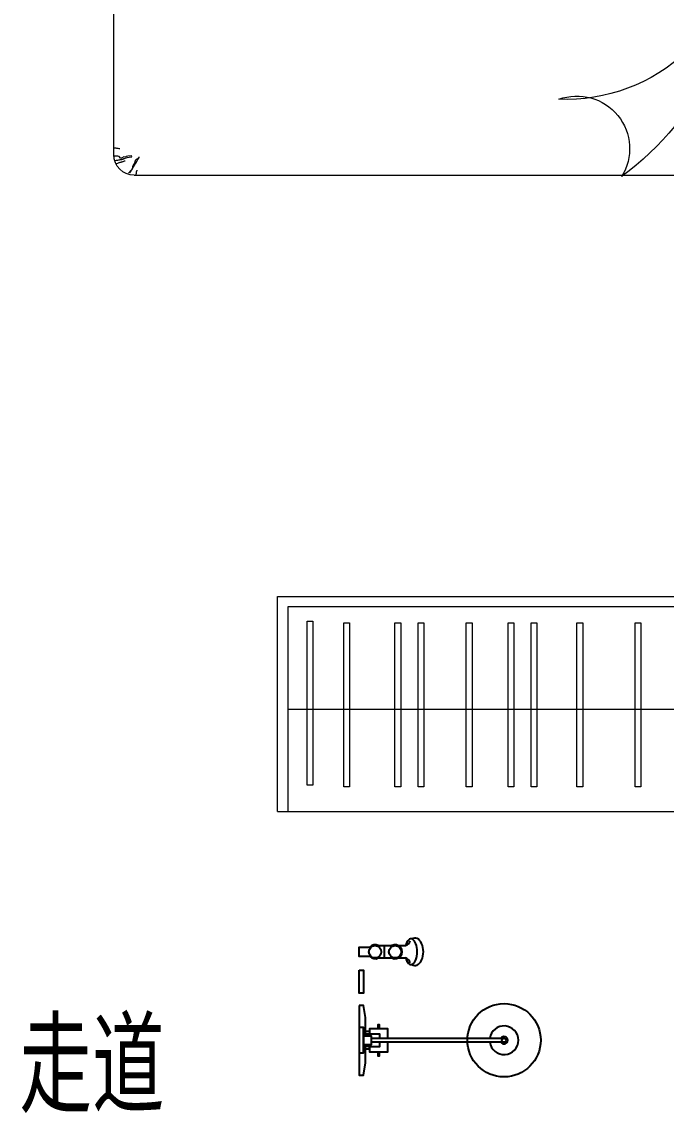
# Model space of a CAD drawing. Extents: x 72956 to 162056, y -6841 to 35159.
# Drawn here: x 108276 to 109850, y 15352 to 18017 of the extents above; entities that cross this region are included whole.
import ezdxf

# ---------------------------------------------------------------- set-up
doc = ezdxf.new("R2010")
doc.units = 0
doc.header["$LTSCALE"] = 1000
doc.header["$MEASUREMENT"] = 0
doc.layers.get('0').update_dxf_attribs({"linetype": 'CONTINUOUS'})
doc.layers.add('-厨卫', color=154, linetype='CONTINUOUS')
doc.layers.add('-文字', color=7, linetype='CONTINUOUS')
doc.layers.add('-家具', color=44, linetype='CONTINUOUS', lineweight=9)
doc.styles.add('样式 1', font='SIMHEI.TTF', dxfattribs={"width": 0.65, "height": 500})

# ---------------------------------------------------------------- blocks, each defined once
blk = doc.blocks.new('A$C178A5D28')
at = {"lineweight": -3}
for p, q in [((417.9, 271.1), (427.9, 271.1)), ((89.5, 254.6), (412.9, 254.6)), ((412.9, 244.6), (89.5, 244.6)), ((417.9, 228.1), (427.9, 228.1)), ((404.5, 48.6), (329.8, 48.6)), ((382.5, 18.6), (382.5, 48.6)), ((404.5, 18.6), (329.8, 18.6))]:
    blk.add_line(p, q, dxfattribs=at)
at = {"color": 8}
for p, q in [((420.9, 264.6), (427.9, 264.6)), ((417.9, 234.6), (427.9, 234.6))]:
    blk.add_line(p, q, dxfattribs=at)
at = {"lineweight": -3}
for points in [[(442.9, 164.6), (442.9, 334.6), (432.9, 334.6), (427.9, 304.8), (427.9, 259.6)], [(417.9, 264.6), (417.9, 277.6), (372.9, 277.6), (372.9, 254.6)], [(397.4, 277.6), (397.4, 287.6), (393.4, 287.6), (393.4, 277.6)], [(372.9, 244.6), (372.9, 221.6), (417.9, 221.6), (417.9, 234.6)], [(393.4, 221.6), (393.4, 211.6), (397.4, 211.6), (397.4, 221.6)], [(427.9, 239.6), (427.9, 194.3), (432.9, 164.6), (442.9, 164.6)], [(414, 45.2), (442.9, 45.2), (442.9, 21.9), (414, 21.9)]]:
    blk.add_lwpolyline(points, dxfattribs=at)
for points in [[(442.9, 280.6), (432.9, 280.6), (432.9, 218.6), (442.9, 218.6)], [(442.9, 78.6), (432.9, 78.6), (432.9, 134.6), (442.9, 134.6)]]:
    blk.add_lwpolyline(points, close=True, dxfattribs=at)
at = {"color": 8}
for points in [[(420.9, 259.6), (420.9, 264.6), (392.9, 264.6), (392.9, 254.6)], [(392.9, 244.6), (392.9, 234.6), (420.9, 234.6), (420.9, 239.6)]]:
    blk.add_lwpolyline(points, dxfattribs=at)
blk.add_lwpolyline([(432.9, 259.6), (412.9, 259.6), (412.9, 239.6), (432.9, 239.6)], close=True, dxfattribs=at)
at = {"lineweight": -3}
blk.add_circle((89.5, 249.6), 89.5, dxfattribs=at)
at = {"color": 8}
for centre, radius in [((89.5, 249.6), 5), ((355.5, 33.6), 15), ((404.5, 33.6), 15)]:
    blk.add_circle(centre, radius, dxfattribs=at)
for centre, radius, start, end in [((89.5, 249.6), 35, 8.2132, 351.7868), ((89.5, 249.6), 9, 33.749, 326.251), ((355.5, 33.6), 17, 61.9275, 298.0725), ((404.5, 33.6), 17, 43.3359, 118.0725), ((404.5, 33.6), 17, 241.9275, 316.6641)]:
    blk.add_arc(centre, radius, start, end, dxfattribs=at)
at = {"lineweight": -3}
for centre, start, end in [((335.7, 65.2), 196.4181, 250.3267), ((335.7, 1.9), 109.6733, 163.5819)]:
    blk.add_arc(centre, 17.7, start, end, dxfattribs=at)
for centre, major_axis, ratio, start_param, end_param in [((307.1, 33.6), (0, 33.6), 0.612909, -0.37962, 3.521213), ((316.5, 33.6), (0, 31.4), 0.47884, -1.072899, 4.214492)]:
    blk.add_ellipse(centre, major_axis=major_axis, ratio=ratio, start_param=start_param, end_param=end_param, dxfattribs=at)
blk = doc.blocks.new('1d')
at = {"layer": '-家具'}
for p, q in [((172712, 35106.5), (172712, 36503.1)), ((172712, 35154.8), (172712, 36454.8)), ((172650.2, 35100.3), (172650.3, 35100.4)), ((172650.2, 35100.3), (172650.3, 35100.4)), ((172650.2, 35100), (172650.2, 35100.3)), ((172650.2, 35100), (172650.2, 35100.3)), ((172650.2, 35099.8), (172650.2, 35100)), ((172650.2, 35099.8), (172650.2, 35100)), ((172650.3, 35099.4), (172650.2, 35099.8)), ((172650.3, 35099.4), (172650.2, 35099.8)), ((172650.3, 35100.4), (172650.4, 35100.5)), ((172650.3, 35100.4), (172650.4, 35100.5)), ((172650.4, 35099.1), (172650.3, 35099.4)), ((172650.4, 35099.1), (172650.3, 35099.4)), ((172650.4, 35100.5), (172650.5, 35100.5)), ((172650.4, 35100.5), (172650.5, 35100.5)), ((172650.6, 35098.7), (172650.4, 35099.1)), ((172650.6, 35098.7), (172650.4, 35099.1)), ((172650.5, 35100.5), (172650.7, 35100.4)), ((172650.5, 35100.5), (172650.7, 35100.4)), ((172650.7, 35100.4), (172651, 35100.1)), ((172650.7, 35100.4), (172651, 35100.1)), ((172651, 35100.1), (172651.2, 35099.7)), ((172651, 35100.1), (172651.2, 35099.7)), ((172651.2, 35099.7), (172651.5, 35099.3)), ((172651.2, 35099.7), (172651.5, 35099.3)), ((172651.5, 35099.3), (172651.9, 35098.8)), ((172651.5, 35099.3), (172651.9, 35098.8)), ((172651.9, 35098.8), (172652.3, 35098.3)), ((172651.9, 35098.8), (172652.3, 35098.3)), ((172668, 35102.9), (172669.6, 35103.9)), ((172668, 35102.9), (172669.6, 35103.9)), ((172668.6, 35100.7), (172668, 35102.9)), ((172668.6, 35100.7), (172668, 35102.9)), ((172668.6, 35100.7), (172674.5, 35099.7)), ((172668.6, 35100.7), (172674.5, 35099.7)), ((172669.6, 35103.9), (172669.6, 35103.9)), ((172669.6, 35103.9), (172678, 35102.7)), ((172669.6, 35103.9), (172669.6, 35103.9)), ((172669.6, 35103.9), (172678, 35102.7)), ((172674.5, 35099.7), (172679.1, 35098.7)), ((172674.5, 35099.7), (172679.1, 35098.7)), ((172678, 35102.7), (172682, 35102.1)), ((172678, 35102.7), (172682, 35102.1)), ((172682, 35102.1), (172683.1, 35100.7)), ((172682, 35102.1), (172683.1, 35100.7)), ((172683.1, 35100.7), (172687.3, 35101.3)), ((172683.1, 35100.7), (172687.3, 35101.3)), ((172687.3, 35101.3), (172693, 35098.4)), ((172687.3, 35101.3), (172693, 35098.4)), ((172695.7, 35098.4), (172699, 35101.9)), ((172695.7, 35098.4), (172699, 35101.9)), ((172697.4, 35120.9), (172699.2, 35121.4)), ((172697.4, 35120.9), (172699.2, 35121.4)), ((172699, 35101.9), (172702, 35102.7)), ((172699, 35101.9), (172702, 35102.7)), ((172699.2, 35121.4), (172701.1, 35121.8)), ((172699.2, 35121.4), (172701.1, 35121.8)), ((172701.1, 35121.8), (172702.9, 35122.1)), ((172701.1, 35121.8), (172702.9, 35122.1)), ((172702, 35102.7), (172703.6, 35102.9)), ((172702, 35102.7), (172703.6, 35102.9)), ((172702.9, 35122.1), (172704.7, 35122.2)), ((172702.9, 35122.1), (172704.7, 35122.2)), ((172703.6, 35102.9), (172712, 35103)), ((172703.6, 35102.9), (172712, 35103)), ((172704.7, 35122.2), (172706.6, 35122.3)), ((172704.7, 35122.2), (172706.6, 35122.3)), ((172706.6, 35122.3), (172708.4, 35122.4)), ((172706.6, 35122.3), (172708.4, 35122.4)), ((172708.4, 35122.4), (172710.3, 35122.4)), ((172708.4, 35122.4), (172710.3, 35122.4)), ((172710.3, 35122.4), (172712.1, 35122.4)), ((172712, 35103), (172710.4, 35102.9)), ((172650.9, 35098.3), (172650.6, 35098.7)), ((172650.9, 35098.3), (172650.6, 35098.7)), ((172651.2, 35098), (172650.9, 35098.3)), ((172651.2, 35098), (172650.9, 35098.3)), ((172651.5, 35097.6), (172651.2, 35098)), ((172651.5, 35097.6), (172651.2, 35098)), ((172651.9, 35097.1), (172651.5, 35097.6)), ((172651.9, 35097.1), (172651.5, 35097.6)), ((172652.2, 35096.7), (172651.9, 35097.1)), ((172652.2, 35096.7), (172651.9, 35097.1)), ((172652.6, 35096.2), (172652.2, 35096.7)), ((172652.6, 35096.2), (172652.2, 35096.7)), ((172652.3, 35098.3), (172652.8, 35097.7)), ((172652.3, 35098.3), (172652.8, 35097.7)), ((172653, 35095.7), (172652.6, 35096.2)), ((172653, 35095.7), (172652.6, 35096.2)), ((172652.8, 35097.7), (172653.3, 35097.2)), ((172652.8, 35097.7), (172653.3, 35097.2)), ((172653.3, 35095.2), (172653, 35095.7)), ((172653.3, 35095.2), (172653, 35095.7)), ((172653.3, 35097.2), (172653.9, 35096.7)), ((172653.3, 35097.2), (172653.9, 35096.7)), ((172653.6, 35094.6), (172653.3, 35095.2)), ((172653.6, 35094.6), (172653.3, 35095.2)), ((172654, 35094.1), (172653.6, 35094.6)), ((172654, 35094.1), (172653.6, 35094.6)), ((172653.9, 35096.7), (172654.5, 35096.2)), ((172653.9, 35096.7), (172654.5, 35096.2)), ((172654.3, 35093.5), (172654, 35094.1)), ((172654.3, 35093.5), (172654, 35094.1)), ((172654.6, 35092.9), (172654.3, 35093.5)), ((172654.6, 35092.9), (172654.3, 35093.5)), ((172654.5, 35096.2), (172655.2, 35095.8)), ((172654.5, 35096.2), (172655.2, 35095.8)), ((172654.9, 35092.3), (172654.6, 35092.9)), ((172654.9, 35092.3), (172654.6, 35092.9)), ((172655.2, 35091.7), (172654.9, 35092.3)), ((172655.2, 35091.7), (172654.9, 35092.3)), ((172655.2, 35095.8), (172656, 35095.4)), ((172655.2, 35095.8), (172656, 35095.4)), ((172655.5, 35091.1), (172655.2, 35091.7)), ((172655.5, 35091.1), (172655.2, 35091.7)), ((172655.8, 35090.5), (172655.5, 35091.1)), ((172655.8, 35090.5), (172655.5, 35091.1)), ((172656.1, 35090), (172655.8, 35090.5)), ((172656.1, 35090), (172655.8, 35090.5)), ((172656, 35095.4), (172656.7, 35095)), ((172656, 35095.4), (172656.7, 35095)), ((172656.4, 35089.4), (172656.1, 35090)), ((172656.4, 35089.4), (172656.1, 35090)), ((172656.7, 35088.9), (172656.4, 35089.4)), ((172656.7, 35088.9), (172656.4, 35089.4)), ((172656.7, 35095), (172657.4, 35094.6)), ((172656.7, 35095), (172657.4, 35094.6)), ((172657, 35088.4), (172656.7, 35088.9)), ((172657, 35088.4), (172656.7, 35088.9)), ((172657.3, 35087.8), (172657, 35088.4)), ((172657.3, 35087.8), (172657, 35088.4)), ((172657.6, 35087.3), (172657.3, 35087.8)), ((172657.6, 35087.3), (172657.3, 35087.8)), ((172657.4, 35094.6), (172658.1, 35094.2)), ((172657.4, 35094.6), (172658.1, 35094.2)), ((172657.9, 35086.8), (172657.6, 35087.3)), ((172657.9, 35086.8), (172657.6, 35087.3)), ((172658.3, 35086.3), (172657.9, 35086.8)), ((172658.3, 35086.3), (172657.9, 35086.8)), ((172658.1, 35094.2), (172658.7, 35093.8)), ((172658.1, 35094.2), (172658.7, 35093.8)), ((172658.6, 35085.7), (172658.3, 35086.3)), ((172658.6, 35085.7), (172658.3, 35086.3)), ((172659, 35085.2), (172658.6, 35085.7)), ((172659, 35085.2), (172658.6, 35085.7)), ((172658.7, 35093.8), (172659.2, 35093.2)), ((172658.7, 35093.8), (172659.2, 35093.2)), ((172659.3, 35084.6), (172659, 35085.2)), ((172659.3, 35084.6), (172659, 35085.2)), ((172659.2, 35093.2), (172659.6, 35092.6)), ((172659.2, 35093.2), (172659.6, 35092.6)), ((172659.7, 35084), (172659.3, 35084.6)), ((172659.7, 35084), (172659.3, 35084.6)), ((172659.6, 35092.6), (172660, 35092)), ((172659.6, 35092.6), (172660, 35092)), ((172660.1, 35083.4), (172659.7, 35084)), ((172660.1, 35083.4), (172659.7, 35084)), ((172660, 35092), (172660.2, 35091.2)), ((172660, 35092), (172660.2, 35091.2)), ((172660.5, 35082.8), (172660.1, 35083.4)), ((172660.5, 35082.8), (172660.1, 35083.4)), ((172660.2, 35091.2), (172660.4, 35090.5)), ((172660.2, 35091.2), (172660.4, 35090.5)), ((172660.4, 35090.5), (172660.7, 35089.7)), ((172660.4, 35090.5), (172660.7, 35089.7)), ((172660.9, 35082.2), (172660.5, 35082.8)), ((172660.9, 35082.2), (172660.5, 35082.8)), ((172660.7, 35089.7), (172660.9, 35088.8)), ((172660.7, 35089.7), (172660.9, 35088.8)), ((172660.9, 35088.8), (172661.1, 35088)), ((172660.9, 35088.8), (172661.1, 35088)), ((172661.3, 35081.5), (172660.9, 35082.2)), ((172661.3, 35081.5), (172660.9, 35082.2)), ((172661.1, 35088), (172661.4, 35087.2)), ((172661.1, 35088), (172661.4, 35087.2)), ((172661.8, 35080.8), (172661.3, 35081.5)), ((172661.8, 35080.8), (172661.3, 35081.5)), ((172661.4, 35087.2), (172661.8, 35086.3)), ((172661.4, 35087.2), (172661.8, 35086.3)), ((172661.8, 35086.3), (172662.3, 35085.5)), ((172661.8, 35086.3), (172662.3, 35085.5)), ((172662.2, 35080), (172661.8, 35080.8)), ((172662.2, 35080), (172661.8, 35080.8)), ((172662.6, 35079.3), (172662.2, 35080)), ((172662.6, 35079.3), (172662.2, 35080)), ((172662.3, 35085.5), (172662.7, 35084.7)), ((172662.3, 35085.5), (172662.7, 35084.7)), ((172663.1, 35078.6), (172662.6, 35079.3)), ((172663.1, 35078.6), (172662.6, 35079.3)), ((172662.7, 35084.7), (172663.2, 35083.9)), ((172662.7, 35084.7), (172663.2, 35083.9)), ((172663.5, 35077.8), (172663.1, 35078.6)), ((172663.5, 35077.8), (172663.1, 35078.6)), ((172663.2, 35083.9), (172663.8, 35083)), ((172663.2, 35083.9), (172663.8, 35083)), ((172663.9, 35077.2), (172663.5, 35077.8)), ((172663.9, 35077.2), (172663.5, 35077.8)), ((172663.8, 35083), (172664.3, 35082.2)), ((172663.8, 35083), (172664.3, 35082.2)), ((172664.3, 35076.5), (172663.9, 35077.2)), ((172664.3, 35076.5), (172663.9, 35077.2)), ((172664.3, 35082.2), (172664.7, 35081.3)), ((172664.3, 35082.2), (172664.7, 35081.3)), ((172664.6, 35075.9), (172664.3, 35076.5)), ((172664.6, 35075.9), (172664.3, 35076.5)), ((172665, 35075.3), (172664.6, 35075.9)), ((172665, 35075.3), (172664.6, 35075.9)), ((172664.7, 35081.3), (172665.2, 35080.4)), ((172664.7, 35081.3), (172665.2, 35080.4)), ((172665.3, 35074.8), (172665, 35075.3)), ((172665.3, 35074.8), (172665, 35075.3)), ((172665.2, 35080.4), (172665.5, 35079.5)), ((172665.2, 35080.4), (172665.5, 35079.5)), ((172665.6, 35074.3), (172665.3, 35074.8)), ((172665.6, 35074.3), (172665.3, 35074.8)), ((172665.5, 35079.5), (172665.8, 35078.5)), ((172665.5, 35079.5), (172665.8, 35078.5)), ((172665.9, 35073.8), (172665.6, 35074.3)), ((172665.9, 35073.8), (172665.6, 35074.3)), ((172665.8, 35078.5), (172666.1, 35077.5)), ((172665.8, 35078.5), (172666.1, 35077.5)), ((172666.2, 35073.3), (172665.9, 35073.8)), ((172666.2, 35073.3), (172665.9, 35073.8)), ((172666.1, 35077.5), (172666.3, 35076.6)), ((172666.1, 35077.5), (172666.3, 35076.6)), ((172666.5, 35072.9), (172666.2, 35073.3)), ((172666.5, 35072.9), (172666.2, 35073.3)), ((172666.3, 35076.6), (172666.5, 35075.7)), ((172666.3, 35076.6), (172666.5, 35075.7)), ((172666.5, 35075.7), (172666.7, 35074.8)), ((172666.5, 35075.7), (172666.7, 35074.8)), ((172666.8, 35072.4), (172666.5, 35072.9)), ((172666.8, 35072.4), (172666.5, 35072.9)), ((172666.7, 35074.8), (172666.8, 35074)), ((172666.7, 35074.8), (172666.8, 35074)), ((172666.8, 35074), (172667, 35073.2)), ((172666.8, 35074), (172667, 35073.2)), ((172667.1, 35072), (172666.8, 35072.4)), ((172667.1, 35072), (172666.8, 35072.4)), ((172667, 35073.2), (172667.2, 35072.5)), ((172667, 35073.2), (172667.2, 35072.5)), ((172667.2, 35072.5), (172667.4, 35071.9)), ((172667.2, 35072.5), (172667.4, 35071.9)), ((172679.1, 35098.7), (172682.6, 35097.9)), ((172679.1, 35098.7), (172682.6, 35097.9)), ((172682.6, 35097.9), (172685.2, 35097.2)), ((172682.6, 35097.9), (172685.2, 35097.2)), ((172686.3, 35091.3), (172684.6, 35092)), ((172686.3, 35091.3), (172684.6, 35092)), ((172685.2, 35097.2), (172686.9, 35096.7)), ((172685.2, 35097.2), (172686.9, 35096.7)), ((172687.8, 35090.8), (172686.3, 35091.3)), ((172687.8, 35090.8), (172686.3, 35091.3)), ((172686.9, 35096.7), (172688.1, 35096.2)), ((172686.9, 35096.7), (172688.1, 35096.2)), ((172689.1, 35090.3), (172687.8, 35090.8)), ((172689.1, 35090.3), (172687.8, 35090.8)), ((172688.1, 35096.2), (172689, 35095.8)), ((172688.1, 35096.2), (172689, 35095.8)), ((172689, 35095.8), (172689.6, 35095.5)), ((172689, 35095.8), (172689.6, 35095.5)), ((172690.3, 35089.9), (172689.1, 35090.3)), ((172690.3, 35089.9), (172689.1, 35090.3)), ((172689.6, 35095.5), (172690.2, 35095.2)), ((172689.6, 35095.5), (172690.2, 35095.2)), ((172690.2, 35095.2), (172690.7, 35095)), ((172690.2, 35095.2), (172690.7, 35095)), ((172691.3, 35089.5), (172690.3, 35089.9)), ((172691.3, 35089.5), (172690.3, 35089.9)), ((172690.7, 35095), (172691.3, 35094.9)), ((172690.7, 35095), (172691.3, 35094.9)), ((172691.3, 35094.9), (172691.8, 35094.7)), ((172691.3, 35094.9), (172691.8, 35094.7)), ((172692.3, 35089.2), (172691.3, 35089.5)), ((172692.3, 35089.2), (172691.3, 35089.5)), ((172691.8, 35094.7), (172692.4, 35094.6)), ((172691.8, 35094.7), (172692.4, 35094.6)), ((172693.3, 35089), (172692.3, 35089.2)), ((172693.3, 35089), (172692.3, 35089.2)), ((172692.4, 35094.6), (172693, 35094.5)), ((172692.4, 35094.6), (172693, 35094.5)), ((172693, 35098.4), (172695.7, 35098.4)), ((172693, 35098.4), (172695.7, 35098.4)), ((172693, 35094.5), (172693.7, 35094.4)), ((172693, 35094.5), (172693.7, 35094.4)), ((172694.3, 35088.7), (172693.3, 35089)), ((172694.3, 35088.7), (172693.3, 35089)), ((172693.7, 35094.4), (172694.4, 35094.3)), ((172693.7, 35094.4), (172694.4, 35094.3)), ((172695.4, 35088.5), (172694.3, 35088.7)), ((172695.4, 35088.5), (172694.3, 35088.7)), ((172694.4, 35094.3), (172695.1, 35094.2)), ((172694.4, 35094.3), (172695.1, 35094.2)), ((172695.1, 35094.2), (172696, 35094.1)), ((172695.1, 35094.2), (172696, 35094.1)), ((172696.5, 35088.2), (172695.4, 35088.5)), ((172696.5, 35088.2), (172695.4, 35088.5)), ((172696, 35094.1), (172697.2, 35093.9)), ((172696, 35094.1), (172697.2, 35093.9)), ((172697.8, 35087.9), (172696.5, 35088.2)), ((172697.8, 35087.9), (172696.5, 35088.2)), ((172697.2, 35093.9), (172698.7, 35093.7)), ((172697.2, 35093.9), (172698.7, 35093.7)), ((172699.2, 35087.5), (172697.8, 35087.9)), ((172699.2, 35087.5), (172697.8, 35087.9)), ((172698.7, 35093.7), (172700.6, 35093.4)), ((172698.7, 35093.7), (172700.6, 35093.4)), ((172700.8, 35086.9), (172699.2, 35087.5)), ((172700.8, 35086.9), (172699.2, 35087.5)), ((172700.6, 35093.4), (172703.1, 35092.9)), ((172700.6, 35093.4), (172703.1, 35092.9)), ((172702.6, 35086.3), (172700.8, 35086.9)), ((172702.6, 35086.3), (172700.8, 35086.9)), ((172704.6, 35085.5), (172702.6, 35086.3)), ((172704.6, 35085.5), (172702.6, 35086.3)), ((172703.1, 35092.9), (172706.1, 35092.4)), ((172703.1, 35092.9), (172706.1, 35092.4)), ((172706.9, 35084.4), (172704.6, 35085.5)), ((172706.9, 35084.4), (172704.6, 35085.5)), ((172706.1, 35092.4), (172709.8, 35091.8)), ((172706.1, 35092.4), (172709.8, 35091.8)), ((172662.1, 35056.6), (170712.1, 35056.6)), ((172662.1, 35056.6), (170712.1, 35056.6)), ((172654.9, 35068.6), (172654.9, 35068.7)), ((172654.9, 35068.6), (172654.9, 35068.7)), ((172655, 35068.5), (172654.9, 35068.6)), ((172655, 35068.5), (172654.9, 35068.6)), ((172655.2, 35068.2), (172655, 35068.5)), ((172655.2, 35068.2), (172655, 35068.5)), ((172655.3, 35067.9), (172655.2, 35068.2)), ((172655.3, 35067.9), (172655.2, 35068.2)), ((172655.5, 35067.5), (172655.3, 35067.9)), ((172655.5, 35067.5), (172655.3, 35067.9)), ((172655.7, 35067.1), (172655.5, 35067.5)), ((172655.7, 35067.1), (172655.5, 35067.5)), ((172655.9, 35066.6), (172655.7, 35067.1)), ((172655.9, 35066.6), (172655.7, 35067.1)), ((172656, 35066.2), (172655.9, 35066.6)), ((172656, 35066.2), (172655.9, 35066.6)), ((172656.2, 35065.7), (172656, 35066.2)), ((172656.2, 35065.7), (172656, 35066.2)), ((172656.3, 35065.3), (172656.2, 35065.7)), ((172656.3, 35065.3), (172656.2, 35065.7)), ((172656.3, 35064.8), (172656.3, 35065.3)), ((172656.3, 35064.8), (172656.3, 35065.3)), ((172656.4, 35064.4), (172656.3, 35064.8)), ((172656.4, 35064.4), (172656.3, 35064.8)), ((172656.4, 35063.9), (172656.4, 35064.4)), ((172656.4, 35063.9), (172656.4, 35064.4)), ((172656.4, 35063.5), (172656.4, 35063.9)), ((172656.4, 35063.5), (172656.4, 35063.9)), ((172656.4, 35063), (172656.4, 35063.5)), ((172656.4, 35063), (172656.4, 35063.5)), ((172656.4, 35062.6), (172656.4, 35063)), ((172656.4, 35062.6), (172656.4, 35063)), ((172656.4, 35062.1), (172656.4, 35062.6)), ((172656.4, 35062.1), (172656.4, 35062.6)), ((172656.5, 35061.6), (172656.4, 35062.1)), ((172656.5, 35061.6), (172656.4, 35062.1)), ((172656.6, 35061.1), (172656.5, 35061.6)), ((172656.6, 35061.1), (172656.5, 35061.6)), ((172656.7, 35060.4), (172656.6, 35061.1)), ((172656.7, 35060.4), (172656.6, 35061.1)), ((172657.1, 35059.7), (172656.7, 35060.4)), ((172657.1, 35059.7), (172656.7, 35060.4)), ((172657.5, 35058.8), (172657.1, 35059.7)), ((172657.5, 35058.8), (172657.1, 35059.7)), ((172658.2, 35057.8), (172657.5, 35058.8)), ((172658.2, 35057.8), (172657.5, 35058.8)), ((172659.1, 35056.6), (172658.2, 35057.8)), ((172659.1, 35056.6), (172658.2, 35057.8)), ((172667.3, 35071.6), (172667.1, 35072)), ((172667.3, 35071.6), (172667.1, 35072)), ((172667.6, 35071.1), (172667.3, 35071.6)), ((172667.6, 35071.1), (172667.3, 35071.6)), ((172667.4, 35071.9), (172667.6, 35071.4)), ((172667.4, 35071.9), (172667.6, 35071.4)), ((172667.6, 35071.4), (172667.9, 35070.9)), ((172667.6, 35071.4), (172667.9, 35070.9)), ((172667.8, 35070.7), (172667.6, 35071.1)), ((172667.8, 35070.7), (172667.6, 35071.1)), ((172668.1, 35070.3), (172667.8, 35070.7)), ((172668.1, 35070.3), (172667.8, 35070.7)), ((172667.9, 35070.9), (172668.1, 35070.4)), ((172667.9, 35070.9), (172668.1, 35070.4)), ((172668.1, 35070.4), (172668.4, 35070)), ((172668.1, 35070.4), (172668.4, 35070)), ((172668.4, 35069.8), (172668.1, 35070.3)), ((172668.4, 35069.8), (172668.1, 35070.3)), ((172668.4, 35070), (172668.7, 35069.7)), ((172668.4, 35070), (172668.7, 35069.7)), ((172668.6, 35069.3), (172668.4, 35069.8)), ((172668.6, 35069.3), (172668.4, 35069.8)), ((172668.9, 35068.8), (172668.6, 35069.3)), ((172668.9, 35068.8), (172668.6, 35069.3)), ((172668.7, 35069.7), (172669, 35069.3)), ((172668.7, 35069.7), (172669, 35069.3)), ((172669.2, 35068.3), (172668.9, 35068.8)), ((172669.2, 35068.3), (172668.9, 35068.8)), ((172669, 35069.3), (172669.3, 35069)), ((172669, 35069.3), (172669.3, 35069)), ((172669.5, 35067.7), (172669.2, 35068.3)), ((172669.5, 35067.7), (172669.2, 35068.3)), ((172669.3, 35069), (172669.6, 35068.6)), ((172669.3, 35069), (172669.6, 35068.6)), ((172669.8, 35067), (172669.5, 35067.7)), ((172669.8, 35067), (172669.5, 35067.7)), ((172669.6, 35068.6), (172670, 35068.3)), ((172669.6, 35068.6), (172670, 35068.3)), ((172670.3, 35066.3), (172669.8, 35067)), ((172670.3, 35066.3), (172669.8, 35067)), ((172670, 35068.3), (172670.3, 35068)), ((172670, 35068.3), (172670.3, 35068)), ((172670.3, 35068), (172670.7, 35067.6)), ((172670.3, 35068), (172670.7, 35067.6)), ((172670.8, 35065.4), (172670.3, 35066.3)), ((172670.8, 35065.4), (172670.3, 35066.3)), ((172670.7, 35067.6), (172671.1, 35067.3)), ((172670.7, 35067.6), (172671.1, 35067.3)), ((172671.4, 35064.5), (172670.8, 35065.4)), ((172671.4, 35064.5), (172670.8, 35065.4)), ((172671.1, 35067.3), (172671.4, 35066.9)), ((172671.1, 35067.3), (172671.4, 35066.9)), ((172671.4, 35066.9), (172671.8, 35066.5)), ((172671.4, 35066.9), (172671.8, 35066.5)), ((172672.2, 35063.4), (172671.4, 35064.5)), ((172672.2, 35063.4), (172671.4, 35064.5)), ((172671.8, 35066.5), (172672.2, 35066.1)), ((172671.8, 35066.5), (172672.2, 35066.1)), ((172672.2, 35066.1), (172672.6, 35065.7)), ((172672.2, 35066.1), (172672.6, 35065.7)), ((172673.1, 35062.1), (172672.2, 35063.4)), ((172673.1, 35062.1), (172672.2, 35063.4)), ((172672.6, 35065.7), (172673.1, 35065.2)), ((172672.6, 35065.7), (172673.1, 35065.2)), ((172673.1, 35065.2), (172673.5, 35064.7)), ((172673.1, 35065.2), (172673.5, 35064.7)), ((172673.5, 35064.7), (172674.1, 35064.1)), ((172673.5, 35064.7), (172674.1, 35064.1)), ((172674.1, 35064.1), (172674.7, 35063.5)), ((172674.1, 35064.1), (172674.7, 35063.5)), ((172674.7, 35063.5), (172675.5, 35062.8)), ((172674.7, 35063.5), (172675.5, 35062.8)), ((172675.5, 35062.8), (172676.3, 35062.1)), ((172675.5, 35062.8), (172676.3, 35062.1))]:
    blk.add_line(p, q, dxfattribs=at)
for centre, radius, start, end in [((171902.3, 35637), 725.2, 177.2308, 233.6107), ((171902.3, 35637), 725.2, 177.2308, 233.6107), ((171608.1, 35671.5), 429.9, 181.0595, 272.3048), ((171608.1, 35671.5), 429.9, 181.0595, 272.3048), ((171581, 35121.4), 128.5, 69.7966, 212.0473), ((171581, 35121.4), 128.5, 69.7966, 212.0473), ((172662.1, 35106.6), 50, 270, 0), ((172662.1, 35106.6), 50, 270, 0)]:
    blk.add_arc(centre, radius, start, end, dxfattribs=at)
blk = doc.blocks.new('A-6家具3')
at = {"layer": '-家具'}
for p, q in [((108900.7, 40229.5), (110500.7, 40229.5)), ((108900.7, 39704.5), (108900.7, 40229.5)), ((110475.7, 40204.5), (108925.7, 40204.5)), ((108925.7, 40204.5), (108925.7, 39704.5)), ((108972.8, 39769.2), (108972.8, 40169.3)), ((108972.8, 40169.3), (108986.9, 40169.3)), ((108986.9, 40169.3), (108986.9, 39769.2)), ((109062.5, 39765), (109062.5, 40165.1)), ((109062.5, 40165.1), (109076.6, 40165.1)), ((109076.6, 40165.1), (109076.6, 39765)), ((109187.1, 39765), (109187.1, 40165.1)), ((109187.1, 40165.1), (109201.2, 40165.1)), ((109201.2, 40165.1), (109201.2, 39765)), ((109243.7, 39765), (109243.7, 40165.1)), ((109243.7, 40165.1), (109257.8, 40165.1)), ((109257.8, 40165.1), (109257.8, 39765)), ((109361.5, 39765), (109361.5, 40165.1)), ((109361.5, 40165.1), (109375.6, 40165.1)), ((109375.6, 40165.1), (109375.6, 39765)), ((109463.3, 39765), (109463.3, 40165.1)), ((109463.3, 40165.1), (109477.4, 40165.1)), ((109477.4, 40165.1), (109477.4, 39765)), ((109519.9, 39765), (109519.9, 40165.1)), ((109519.9, 40165.1), (109534, 40165.1)), ((109534, 40165.1), (109534, 39765)), ((109631.7, 39765), (109631.7, 40165.1)), ((109631.7, 40165.1), (109645.8, 40165.1)), ((109645.8, 40165.1), (109645.8, 39765)), ((109773.7, 39765), (109773.7, 40165.1)), ((109773.7, 40165.1), (109787.7, 40165.1)), ((109787.7, 40165.1), (109787.7, 39765)), ((108925.7, 39954.5), (110475.7, 39954.5)), ((108986.9, 39769.2), (108972.8, 39769.2)), ((109076.6, 39765), (109062.5, 39765)), ((109201.2, 39765), (109187.1, 39765)), ((109257.8, 39765), (109243.7, 39765)), ((109375.6, 39765), (109361.5, 39765)), ((109477.4, 39765), (109463.3, 39765)), ((109534, 39765), (109519.9, 39765)), ((109645.8, 39765), (109631.7, 39765)), ((109787.7, 39765), (109773.7, 39765)), ((108900.7, 39704.5), (110500.7, 39704.5))]:
    blk.add_line(p, q, dxfattribs=at)
for points in [[(108972.8, 39769.2), (108972.8, 40169.3), (108986.9, 40169.3), (108986.9, 39769.2)], [(109062.5, 39765), (109062.5, 40165.1), (109076.6, 40165.1), (109076.6, 39765)], [(109187.1, 39765), (109187.1, 40165.1), (109201.2, 40165.1), (109201.2, 39765)], [(109243.7, 39765), (109243.7, 40165.1), (109257.8, 40165.1), (109257.8, 39765)], [(109361.5, 39765), (109361.5, 40165.1), (109375.6, 40165.1), (109375.6, 39765)], [(109463.3, 39765), (109463.3, 40165.1), (109477.4, 40165.1), (109477.4, 39765)], [(109519.9, 39765), (109519.9, 40165.1), (109534, 40165.1), (109534, 39765)], [(109631.7, 39765), (109631.7, 40165.1), (109645.8, 40165.1), (109645.8, 39765)], [(109773.7, 39765), (109773.7, 40165.1), (109787.7, 40165.1), (109787.7, 39765)]]:
    blk.add_lwpolyline(points, close=True, dxfattribs=at)
at = {"layer": '-家具', "xscale": -1}
blk.add_blockref('1d', (281212.8, 6201.8), dxfattribs=at)

msp = doc.modelspace()

# ---------------------------------------------------------------- block references
at = {"layer": '-厨卫'}
msp.add_blockref('A-6家具3', (0, -23616.019), dxfattribs=at)
at = {"layer": '-厨卫', "extrusion": (0, 0, -1), "xscale": -1, "zscale": -1, "rotation": 180}
msp.add_blockref('A$C178A5D28', (-109543.129, 15779.57), dxfattribs=at)

# ---------------------------------------------------------------- texts
at = {"layer": '-文字', "insert": (108270.06, 15574.253), "char_height": 200, "width": 1860.46542, "attachment_point": 1, "style": '样式 1'}
msp.add_mtext('走道', dxfattribs=at)

doc.saveas('drawing.dxf')
